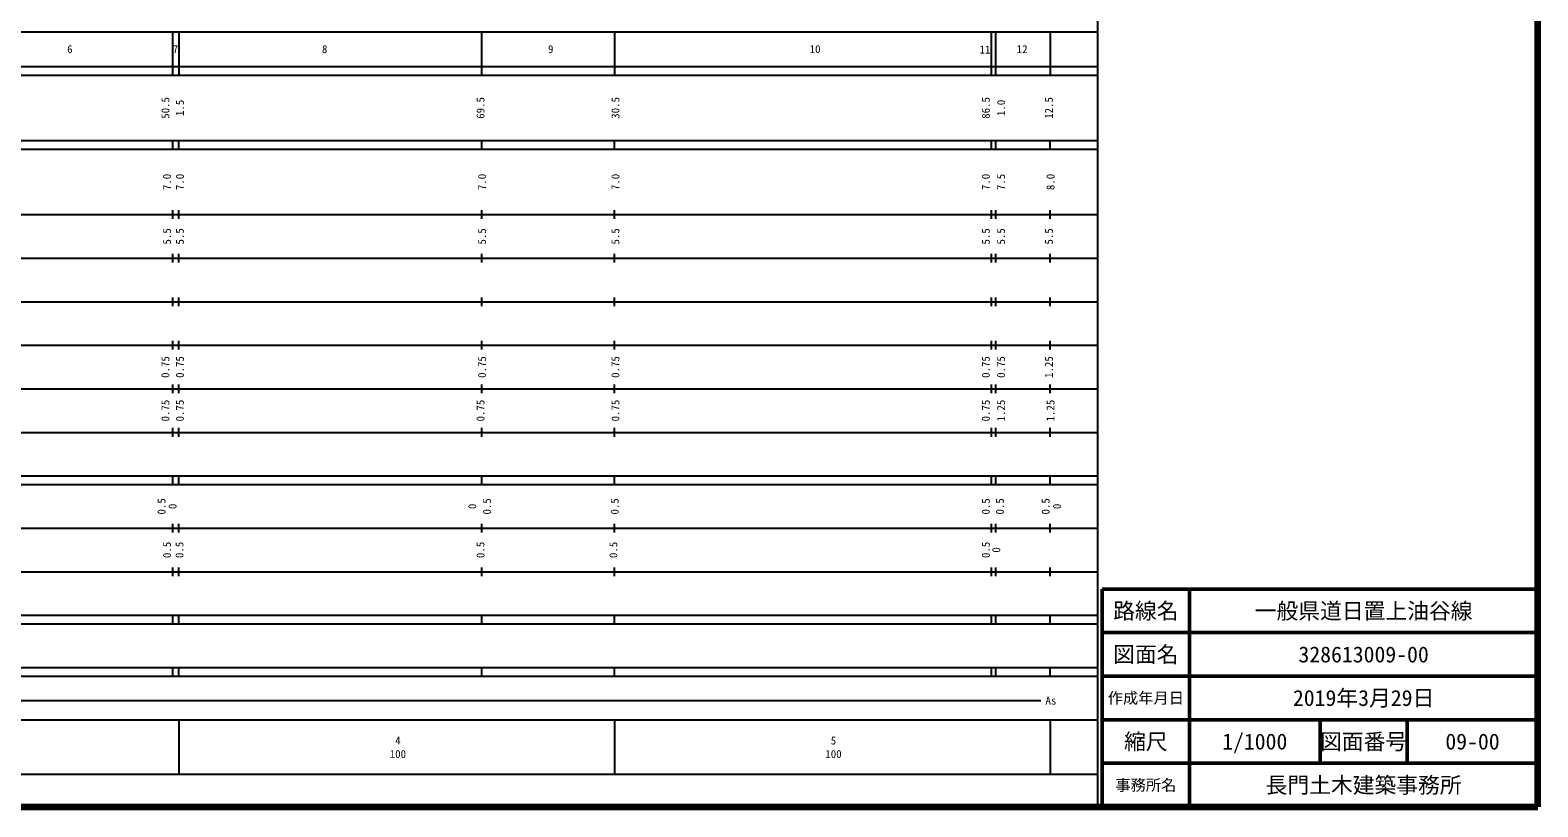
# Model space of a CAD drawing. Units: millimetres on the paper, enlarged 1000 times. Extents: x 40000 to 680000, y 20000 to 380000.
# Drawn here: x 333850 to 680000, y 20000 to 198357 of the extents above; entities that cross this region are included whole.
import ezdxf
from ezdxf.enums import TextEntityAlignment as Align

# ---------------------------------------------------------------- set-up
doc = ezdxf.new("R2010")
doc.units = ezdxf.units.MM
doc.header["$LTSCALE"] = 1000
for name, color, linetype, lineweight in [('M-TTL', 2, 'Continuous', 140), ('M-TTL-BAND', 7, 'Continuous', 25), ('M-TTL-FRAM', 2, 'Continuous', 50), ('M-TTL-LINE', 7, 'Continuous', 50), ('M-TTL-TXT', 7, 'Continuous', 13)]:
    doc.layers.add(name, color=color, linetype=linetype, lineweight=lineweight)
doc.styles.add('ＭＳ ゴシック', font='')
doc.styles.get('ＭＳ ゴシック').set_extended_font_data('MS Gothic')

msp = doc.modelspace()

# ---------------------------------------------------------------- linework, layer by layer
at = {"layer": 'M-TTL'}
for p, q in [((680000, 20000), (680000, 380000)), ((40000, 20000), (680000, 20000))]:
    msp.add_line(p, q, dxfattribs=at)
at = {"layer": 'M-TTL-BAND'}
for p, q in [((579000, 20000), (579000, 370000)), ((68000, 198000), (579000, 198000)), ((366500, 198000), (366500, 188000)), ((368000, 198000), (368000, 188000)), ((437500, 198000), (437500, 188000)), ((468000, 198000), (468000, 188000)), ((554500, 198000), (554500, 188000)), ((555500, 198000), (555500, 188000)), ((568000, 198000), (568000, 188000)), ((40000, 190000), (579000, 190000)), ((40000, 188000), (579000, 188000)), ((40000, 173000), (579000, 173000)), ((40000, 171000), (579000, 171000)), ((366500, 173000), (366500, 171000)), ((368000, 171000), (368000, 173000)), ((437500, 173000), (437500, 171000)), ((468000, 171000), (468000, 173000)), ((554500, 173000), (554500, 171000)), ((555500, 173000), (555500, 171000)), ((568000, 171000), (568000, 173000)), ((40000, 156000), (579000, 156000)), ((366500, 157000), (366500, 155000)), ((368000, 155000), (368000, 157000)), ((437500, 157000), (437500, 155000)), ((468000, 155000), (468000, 157000)), ((554500, 157000), (554500, 155000)), ((555500, 157000), (555500, 155000)), ((568000, 155000), (568000, 157000)), ((46000, 146000), (579000, 146000)), ((366500, 147000), (366500, 145000)), ((368000, 145000), (368000, 147000)), ((437500, 147000), (437500, 145000)), ((468000, 145000), (468000, 147000)), ((554500, 147000), (554500, 145000)), ((555500, 147000), (555500, 145000)), ((568000, 145000), (568000, 147000)), ((52000, 136000), (579000, 136000)), ((366500, 137000), (366500, 135000)), ((368000, 135000), (368000, 137000)), ((437500, 137000), (437500, 135000)), ((468000, 135000), (468000, 137000)), ((554500, 137000), (554500, 135000)), ((555500, 137000), (555500, 135000)), ((568000, 135000), (568000, 137000)), ((46000, 126000), (579000, 126000)), ((366500, 127000), (366500, 125000)), ((368000, 125000), (368000, 127000)), ((437500, 127000), (437500, 125000)), ((468000, 125000), (468000, 127000)), ((554500, 127000), (554500, 125000)), ((555500, 127000), (555500, 125000)), ((568000, 125000), (568000, 127000)), ((52000, 116000), (579000, 116000)), ((366500, 117000), (366500, 115000)), ((368000, 115000), (368000, 117000)), ((437500, 117000), (437500, 115000)), ((468000, 115000), (468000, 117000)), ((554500, 117000), (554500, 115000)), ((555500, 117000), (555500, 115000)), ((568000, 115000), (568000, 117000)), ((46000, 106000), (579000, 106000)), ((366500, 107000), (366500, 105000)), ((368000, 105000), (368000, 107000)), ((437500, 107000), (437500, 105000)), ((468000, 105000), (468000, 107000)), ((554500, 107000), (554500, 105000)), ((555500, 107000), (555500, 105000)), ((568000, 105000), (568000, 107000)), ((40000, 96000), (579000, 96000)), ((40000, 94000), (579000, 94000)), ((366500, 96000), (366500, 94000)), ((368000, 94000), (368000, 96000)), ((437500, 96000), (437500, 94000)), ((468000, 94000), (468000, 96000)), ((554500, 96000), (554500, 94000)), ((555500, 96000), (555500, 94000)), ((568000, 94000), (568000, 96000)), ((49000, 84000), (579000, 84000)), ((366500, 85000), (366500, 83000)), ((368000, 83000), (368000, 85000)), ((437500, 85000), (437500, 83000)), ((468000, 83000), (468000, 85000)), ((554500, 85000), (554500, 83000)), ((555500, 85000), (555500, 83000)), ((568000, 83000), (568000, 85000)), ((40000, 74000), (579000, 74000)), ((366500, 75000), (366500, 73000)), ((368000, 73000), (368000, 75000)), ((437500, 75000), (437500, 73000)), ((468000, 73000), (468000, 75000)), ((554500, 75000), (554500, 73000)), ((555500, 75000), (555500, 73000)), ((568000, 73000), (568000, 75000)), ((40000, 64000), (579000, 64000)), ((366500, 64000), (366500, 62000)), ((368000, 62000), (368000, 64000)), ((437500, 64000), (437500, 62000)), ((468000, 62000), (468000, 64000)), ((554500, 64000), (554500, 62000)), ((555500, 64000), (555500, 62000)), ((568000, 62000), (568000, 64000)), ((40000, 62000), (579000, 62000)), ((40000, 52000), (579000, 52000)), ((366500, 52000), (366500, 50000)), ((368000, 50000), (368000, 52000)), ((437500, 52000), (437500, 50000)), ((468000, 50000), (468000, 52000)), ((554500, 52000), (554500, 50000)), ((555500, 52000), (555500, 50000)), ((568000, 50000), (568000, 52000)), ((40000, 50000), (579000, 50000)), ((70805, 44406), (565903, 44406)), ((40000, 40000), (579000, 40000)), ((368000, 40000), (368000, 27500)), ((468000, 40000), (468000, 27500)), ((568000, 40000), (568000, 27500)), ((68000, 27500), (579000, 27500))]:
    msp.add_line(p, q, dxfattribs=at)
at = {"layer": 'M-TTL-FRAM'}
for p, q in [((680000, 70000), (580000, 70000)), ((580000, 70000), (580000, 20000))]:
    msp.add_line(p, q, dxfattribs=at)
at = {"layer": 'M-TTL-LINE'}
for p, q in [((600000, 70000), (600000, 20000)), ((680000, 60000), (580000, 60000)), ((680000, 50000), (580000, 50000)), ((680000, 40000), (580000, 40000)), ((630000, 40000), (630000, 30000)), ((650000, 40000), (650000, 30000)), ((680000, 30000), (580000, 30000))]:
    msp.add_line(p, q, dxfattribs=at)

# ---------------------------------------------------------------- texts
at = {"layer": 'M-TTL-BAND', "style": 'ＭＳ ゴシック'}
for s, p in [('6', (342970, 194000)), ('7', (367219, 194000)), ('8', (401472, 194000)), ('9', (453367, 194000)), ('10', (514065, 194000)), ('11', (553077, 193896)), ('12', (561608, 194000)), ('As', (568201, 44406)), ('4', (418288, 35238)), ('5', (518288, 35238)), ('100', (418288, 32131)), ('100', (518288, 32131))]:
    msp.add_text(s, height=1833, dxfattribs=at).set_placement(p, align=Align.MIDDLE_CENTER)
for s, p in [('50.5', (364887, 180500)), ('1.5', (368220, 180500)), ('69.5', (437229, 180500)), ('30.5', (468220, 180500)), ('86.5', (553250, 180500)), ('1.0', (556750, 180500)), ('12.5', (567733, 180500)), ('7.0', (365262, 163500)), ('7.0', (368215, 163500)), ('7.0', (437604, 163500)), ('7.0', (468215, 163500)), ('7.0', (553250, 163500)), ('7.5', (556750, 163500)), ('8.0', (568108, 163500)), ('5.5', (365262, 151000)), ('5.5', (368215, 151000)), ('5.5', (437604, 151000)), ('5.5', (468215, 151000)), ('5.5', (553250, 151000)), ('5.5', (556750, 151000)), ('5.5', (567733, 151000)), ('0.75', (364887, 121000)), ('0.75', (368215, 121000)), ('0.75', (437604, 121000)), ('0.75', (468215, 121000)), ('0.75', (553250, 121000)), ('0.75', (556750, 121000)), ('1.25', (567733, 121000)), ('0.75', (364887, 111000)), ('0.75', (368215, 111000)), ('0.75', (437229, 111000)), ('0.75', (468215, 111000)), ('0.75', (553250, 111000)), ('1.25', (556750, 111000)), ('1.25', (568108, 111000)), ('0.5', (364008, 89000)), ('0.5', (438729, 89000)), ('0.5', (468055, 89000)), ('0.5', (553250, 89000)), ('0.5', (556483, 89000)), ('0.5', (566983, 89000)), ('0', (366539, 89000)), ('0', (435353, 89000)), ('0', (569593, 89000)), ('0.5', (365262, 79000)), ('0.5', (368118, 79000)), ('0.5', (437229, 79000)), ('0.5', (467729, 79000)), ('0.5', (553250, 79000)), ('0', (555650, 79000))]:
    msp.add_text(s, height=1833, rotation=90, dxfattribs=at).set_placement(p, align=Align.MIDDLE_CENTER)
at = {"layer": 'M-TTL-TXT', "style": 'ＭＳ ゴシック'}
for s, height, p in [('路線名', 3666, (590000, 65000)), ('一般県道日置上油谷線', 3666, (640000, 65000)), ('図面名', 3666, (590000, 55000)), ('328613009-00', 3666, (640000, 55000)), ('作成年月日', 2566, (590000, 45000)), ('2019年3月29日', 3666, (640000, 45000)), ('縮尺', 3666, (590000, 35000)), ('1/1000', 3666, (615000, 35000)), ('図面番号', 3666, (640000, 35000)), ('09-00', 3666, (665000, 35000)), ('事務所名', 2566, (590000, 25000)), ('長門土木建築事務所', 3666, (640000, 25000))]:
    msp.add_text(s, height=height, dxfattribs=at).set_placement(p, align=Align.MIDDLE_CENTER)

doc.saveas('drawing.dxf')
